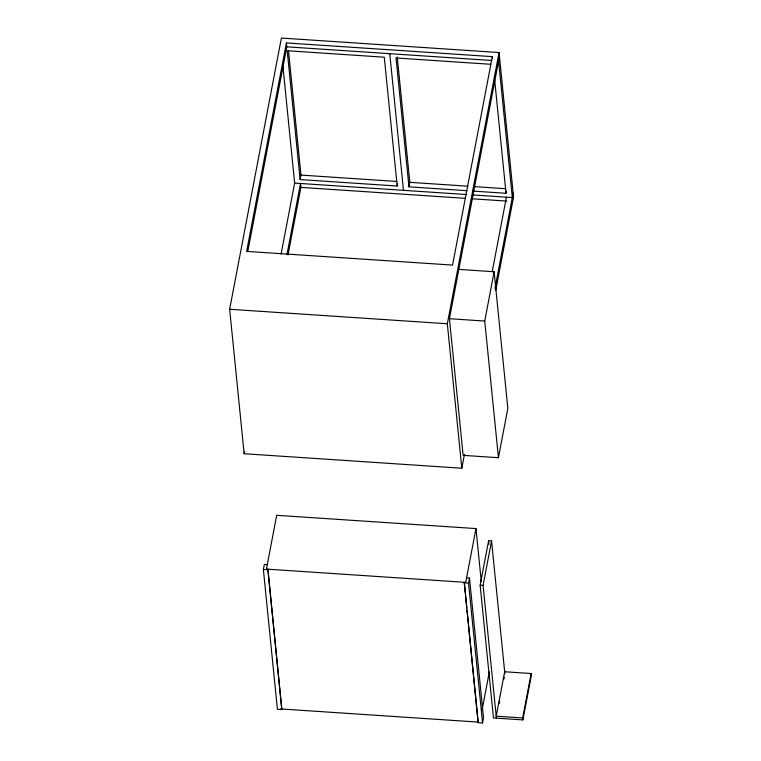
<?xml version="1.0" encoding="UTF-8"?>
<svg xmlns="http://www.w3.org/2000/svg" width="761" height="761" viewBox="0 0 761 761"><rect width="100%" height="100%" fill="white"/><g stroke="black" fill="none" stroke-linecap="round" stroke-linejoin="round"><path stroke-width="1.14" d="M464.486 454.26L461.813 468.224L244.148 453.727L229.651 309.27L281.389 38.05L499.064 52.547L513.551 197.004L495.792 290.122M286.421 42.92L246.65 251.387L452.557 265.094L492.329 56.637L286.421 42.92L286.811 46.83L247.715 251.796M281.085 254.126L294.64 183.087L282.702 64.105M244.148 453.727L244.595 451.406M397.623 183.801L397.194 186.036L300.129 179.577L300.985 175.087L288.533 50.977M286.973 254.516L300.519 183.477L300.909 187.387L288.019 254.983M281.817 709.585L267.891 569.199L281.817 709.585L277.404 709.29L263.373 569.466L264.333 564.424L267.282 564.624M466.969 190.688L408.961 186.826L409.818 182.336L397.252 57.046M461.813 468.224L447.325 323.767L499.064 52.547M458.835 269.394L494.127 271.744L507.844 408.391L498.436 457.703L463.135 455.354L449.428 318.707L499.454 56.447M472.885 191.078L506.036 193.284L506.465 191.04M492.205 271.725L506.426 197.185M498.436 457.703L484.728 321.056L494.127 271.744M494.983 288.419L513.161 193.094M466.56 577.903L469.499 578.103L483.53 717.927L482.569 722.95L478.165 722.655L464.239 582.27L465.304 592.848M475.967 528.572L465.713 582.374L266.426 569.104L276.69 515.302L475.967 528.572L481.275 581.452M482.569 722.95L468.548 583.126L469.499 578.103M522.874 719.906L522.674 717.946L496.201 716.187L504.676 671.763L531.149 673.523L531.349 675.473L522.874 719.906L493.461 717.946L480.143 585.199L488.61 540.776L491.558 540.966L504.876 673.713M496.4 718.137L483.083 585.39L491.558 540.966M478.165 722.655L468.605 625.751M482.122 709.699L489.342 671.839M499.226 703.326L499.654 701.052M503.792 679.411L504.22 677.128M522.674 717.946L531.149 673.523M286.811 46.83L491.53 60.461M490.74 64.285L396.034 57.979L408.961 186.826M300.985 175.087L396.871 181.479M409.818 182.336L467.825 186.198M474.931 186.673L505.704 188.718M294.64 183.087L466.179 194.512M473.285 194.978L512.305 197.584L498.598 60.928M300.909 187.387L465.399 198.336M472.505 198.811L506.816 201.094M449.428 318.707L484.728 321.056M229.651 309.27L447.325 323.767M263.373 569.466L267.786 569.761M464.134 582.831L468.548 583.126M480.143 585.199L483.083 585.39M280.448 708.929L478.269 722.094M492.329 56.637L492.519 58.587M494.65 79.81L506.036 193.284M488.61 540.776L488.971 544.296M465.532 595.197L466.835 608.125M467.064 610.474L468.367 623.402M389.765 53.689L403.473 190.336M397.194 186.036L384.276 57.199L287.201 50.73L300.129 179.577"/></g></svg>
